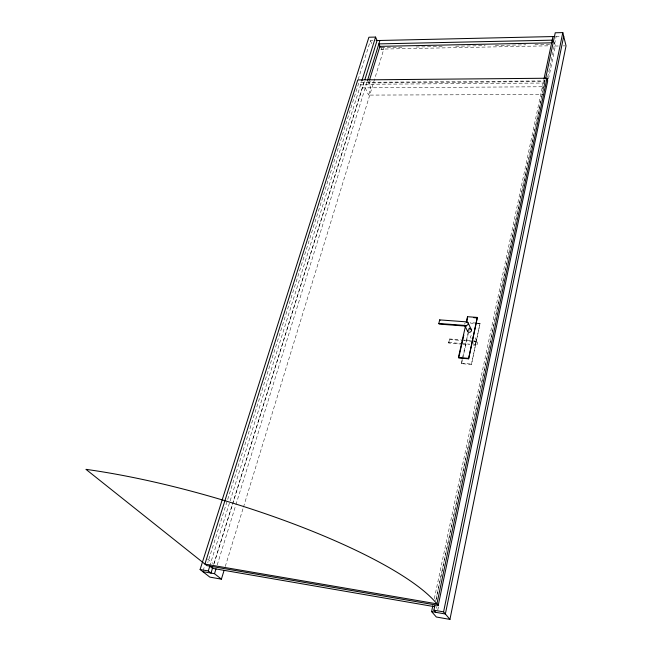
<?xml version="1.0" encoding="UTF-8"?>
<svg xmlns="http://www.w3.org/2000/svg" width="652" height="652" viewBox="0 0 652 652"><rect width="100%" height="100%" fill="white"/><g stroke="black" fill="none" stroke-linecap="round" stroke-linejoin="round"><path stroke-width="0.49" stroke-dasharray="3.26 2.44" d="M436.547 608.316L436.962 606.319M547.631 77.327L556.172 36.479M437.769 610.027L438.6 606.042M548.511 78.925L555.374 46.047L554.404 42.25M434.33 598.626L543.915 79.405M545.129 79.601L544.713 81.59L368.616 82.959L369.211 81.035M435.748 600.867L545.064 80.889L358.942 82.38L207.784 562.709M436.18 599.229L543.108 90.522M543.32 89.528L543.947 86.537M544.151 85.542L545.202 80.563M468.372 331.542L461.347 363.18L461.583 363.653L471.429 364.517L480.035 323.359L477.125 323.139M471.429 364.517L480.035 323.359M468.592 330.556L469.253 327.589M461.583 363.653L462.464 359.7M462.684 358.714L469.481 328.07M462.056 344.134L448.886 343.058L448.584 342.471L449.399 338.942L460.532 339.831M448.886 343.058L449.399 338.942M471.665 340.719L475.716 341.045L475.993 341.64A2.013 1.736 -24.3 0 1 477.541 343.58A2.013 1.736 -24.3 0 1 475.226 345.201L475.96 341.094M544.51 94.483L368.6 95.094L370.841 87.808L367.5 80.522M225.274 566.49L243.18 508.063M243.481 507.093L383.735 49.389L382.968 47.612M369.236 84.312L370.426 80.465M381.632 47.409L381.11 49.112L549.563 45.803M217.222 564.95L235.6 505.707M235.902 504.738L367.565 80.294M213.685 564.461L364.639 80.383M214.06 563.515L364.615 80.669M209.675 566.107L361.583 81.72M203.139 570.687L204.671 565.83M358.168 79.52L370.426 40.693L373.27 40.628M555.887 36.488L560.883 36.373M381.534 47.718L403.89 47.27M416.082 47.026L444.534 46.455M455.707 46.227L485.169 45.64M495.333 45.436L525.814 44.817M534.958 44.638L550.198 44.328M380.907 49.446L383.735 49.389M555.374 46.047L558.283 45.99M563.124 45.893L565.064 45.86M545.105 83.024L360.662 84.32L362.308 87.857L545.659 86.74M476.164 323.074L470.345 322.642L470.581 323.131L476.384 323.563M477.354 323.637L480.255 323.848M461.543 339.912L470.654 340.637M449.701 339.529L462.847 340.588M463.857 340.67L472.961 341.395M473.971 341.477L475.993 341.64M448.584 342.471L460.752 343.457M461.763 343.539L469.872 344.199M463.067 344.215L469.147 344.704M473.197 345.038L475.226 345.201M461.347 363.18L471.2 364.052M207.54 559.057L212.911 563.401M475.145 337.728L477.476 342.667M365.226 87.833L368.6 95.094M370.426 40.693L371.974 44.246M542.358 86.757L543.165 89.658M544.265 79.96L544.795 81.899M468.364 329.13A2.054 1.752 -24.5 0 1 469.342 328.73M464.542 324.166A2.07 1.76 -24.6 0 1 465.406 322.927M471.168 338.315A2.029 1.744 -24.4 0 1 471.844 335.218M474.941 344.615A2.013 1.736 -24.3 0 1 473.458 343.58M473.564 342.218A2.013 1.736 -24.3 0 1 475.716 341.045"/><path stroke-width="0.98" d="M432.855 605.602L431.591 611.584L436.318 617.004L449.937 619.4L566.034 45.836L562.806 32.6L555.243 32.779L545.618 78.574M449.937 619.4L443.58 611.861L562.806 32.6M563.711 36.308L445.365 613.988L431.591 611.584M438.226 605.415L547.713 80.872L547.004 78.24L357.785 79.919L204.907 564.062L436.913 603.858L438.226 605.415L206.863 565.618L85.966 469.35A247.67 55.64 16.6 0 1 436.913 603.858L547.004 78.24M544.118 78.411L552.953 36.553M435.715 612.301L433.882 610.182L434.925 605.203M465.398 326.432L458.437 357.483L458.682 357.964L468.601 358.82L477.329 317.426L467.574 316.725L466.27 322.553M468.601 358.82L477.329 317.426M458.902 356.97L463.8 335.112M466.693 322.194L467.574 316.725M438.829 323.473L439.684 319.887L466.628 321.876A2.07 1.76 -24.6 0 1 468.201 323.832A2.07 1.76 -24.6 0 1 465.813 325.503L438.829 323.473L439.146 324.093L466.107 326.122L465.813 325.503M364.941 79.414L377.068 40.538L375.568 37.074L368.91 37.229L200.099 569.522L209.822 577.11L221.395 579.155L224.084 570.386M221.395 579.155L214.516 573.695L216.016 568.837M367.565 80.294L379.92 40.473M369.513 80.074L379.929 46.365L551.853 42.828M212.813 567.248L210.995 573.084L208.298 570.948L200.099 569.522M208.298 570.948L209.814 566.091M361.884 80.75L375.568 37.074M376.123 40.563L554.909 36.512M473.654 317.646L477.557 317.931M458.437 357.483L468.364 358.339M434.802 606.727L212.479 568.34L209.675 566.107M433.882 610.182L443.58 611.861M202.829 571.657L214.516 573.695M439.684 319.887L440.002 320.507M465.023 325.976L467.565 331.281M466.628 321.876L466.922 322.495M468.136 322.903L471.363 329.741M380.36 47.368L378.861 43.888L552.195 40.163L552.668 42.021M470.361 328.804A2.054 1.752 -24.5 0 1 471.331 330.971A2.054 1.752 -24.5 0 1 468.894 332.292A2.054 1.752 -24.5 0 1 467.508 330.36M466.107 326.122A2.07 1.76 -24.6 0 1 465.178 325.804"/></g></svg>
